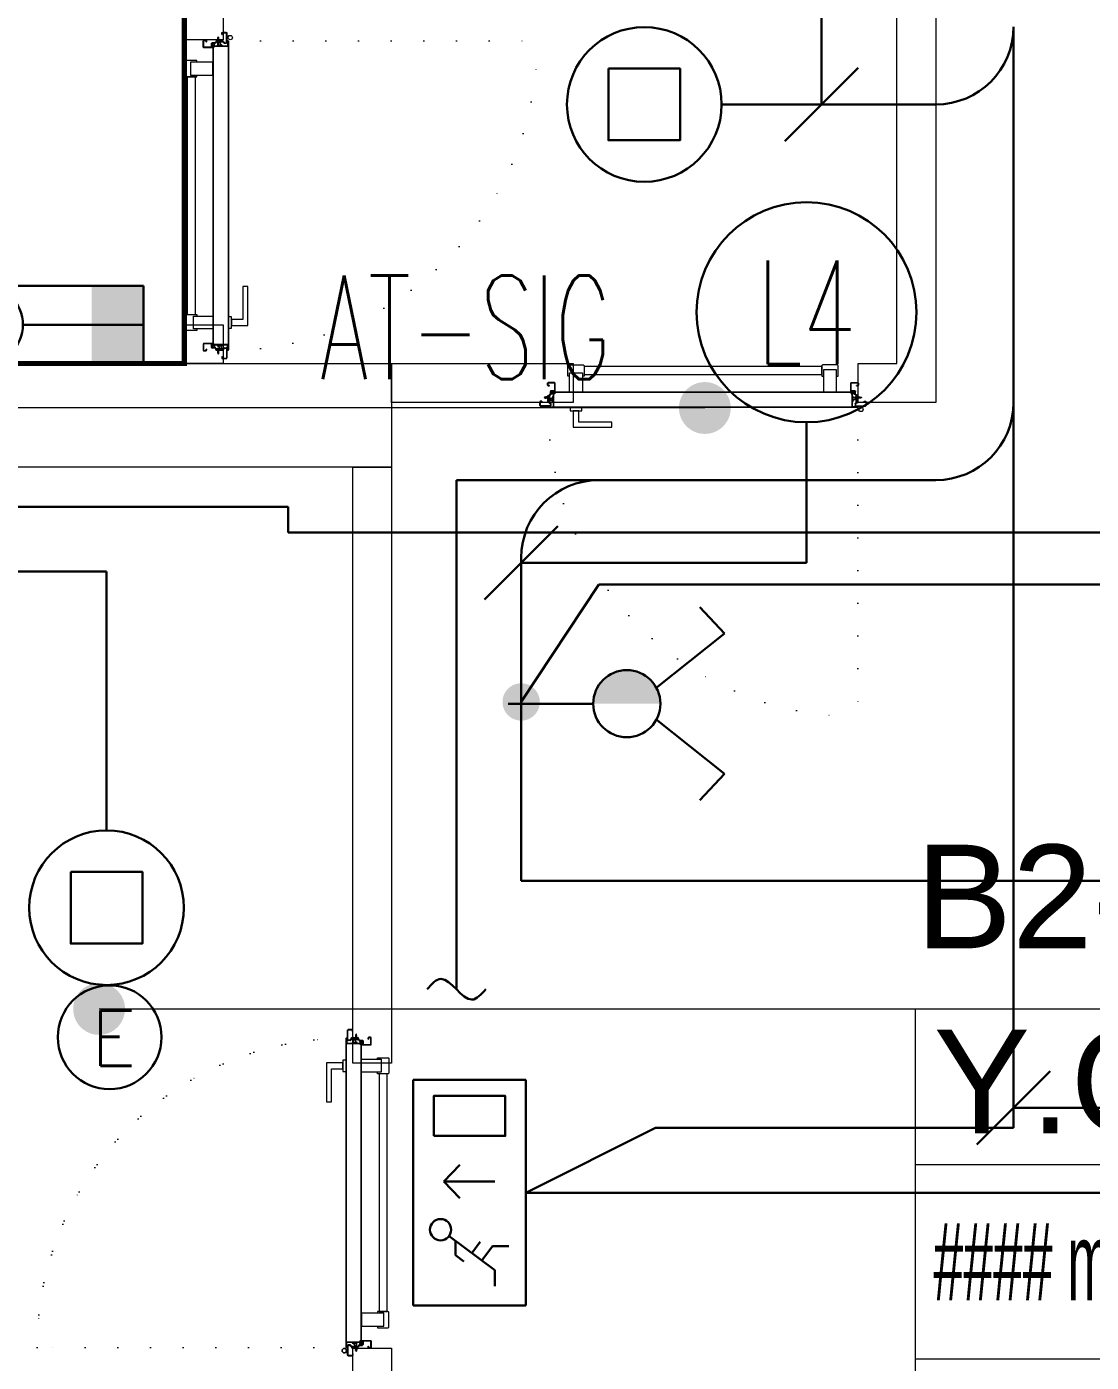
# Model space of a CAD drawing. Header units: metres. Extents: x -13316 to 152404, y -3899 to 30226.
# Drawn here: x 9399 to 9810, y 2415 to 2930 of the extents above; entities that cross this region are included whole.
import ezdxf
from ezdxf.enums import TextEntityAlignment as Align

# ---------------------------------------------------------------- set-up
doc = ezdxf.new("R2010")
doc.units = ezdxf.units.M
doc.header["$LTSCALE"] = 100
doc.header["$MEASUREMENT"] = 0
doc.linetypes.add('DOT2', pattern=[0.125, 0, -0.125])
doc.linetypes.add('HIDDEN', pattern=[0.375, 0.25, -0.125])
doc.layers.get('0').update_dxf_attribs({"color": 9, "lineweight": 9})
for name, color, linetype, lineweight in [('00', 9, 'Continuous', 9), ('01', 9, 'Continuous', 9), ('06D', 9, 'Continuous', 9), ('10', 9, 'Continuous', 9), ('14', 9, 'Continuous', 9), ('20', 9, 'DOT2', 9), ('21_mahal200', 9, 'Continuous', 9), ('30H', 8, 'Continuous', 9), ('E-1x8 W ACİL ÇIKIŞ ARMATÜRÜ (TİP2)', 7, 'Continuous', 30), ('E-2x36 W SIVAÜSTÜ FLUORESAN ARMATÜR (ETANŞ)', 7, 'Continuous', 30), ('E-60W PL DOWNLIGHT ARMATÜR (SIVAÜSTÜ)', 7, 'Continuous', 30), ('E-ACİL AYDINLATMA KİTİ', 7, 'Continuous', 30), ('E-KABLO', 7, 'Continuous', 30), ('E-KOMÜTATÖR ANAHTAR (ETANŞ)', 7, 'Continuous', 30), ('E-LINYE', 7, 'Continuous', 30)]:
    doc.layers.add(name, color=color, linetype=linetype, lineweight=lineweight)
doc.styles.add('Arial', font='arial.ttf', dxfattribs={"height": 2.5})
doc.styles.add('E-YAZI', font='txttw.shx')
doc.styles.add('MuuM_TEXT-STANDART', font='ARIALN.TTF')
doc.dimstyles.new('MuuM_DIM200', dxfattribs={"dimscale": 20, "dimtxt": 2, "dimasz": 1, "dimexe": 1, "dimexo": 1, "dimgap": 1, "dimtad": 1, "dimdec": 1, "dimrnd": 0.5, "dimdsep": 46, "dimtxsty": 'MuuM_TEXT-STANDART', "dimblk": 'ARCHTICK', "dimcen": 0, "dimdle": 0.15, "dimclrd": 256, "dimclre": 256, "dimclrt": 256, "dimadec": 0, "dimazin": 0, "dimtfac": 5, "dimtdec": 1, "dimtix": 1, "dimtmove": 2, "dimatfit": 3, "dimldrblk": 'DOT', "dimfxl": 3, "dimfxlon": 1, "dimtolj": 1, "dimlwd": -1, "dimlwe": -1, "dimarcsym": 0})

# ---------------------------------------------------------------- blocks, each defined once
blk = doc.blocks.new('100_60W PL DOWNLIGHT ARMATÜR (SIVAÜSTÜ)')
at = {"layer": 'E-60W PL DOWNLIGHT ARMATÜR (SIVAÜSTÜ)', "color": 3}
blk.add_lwpolyline([(-0.865, 0.865), (0.865, 0.865), (0.865, -0.865), (-0.865, -0.865)], close=True, dxfattribs=at)
at = {"layer": 'E-60W PL DOWNLIGHT ARMATÜR (SIVAÜSTÜ)', "color": 4}
blk.add_circle((0, 0), 1.865, dxfattribs=at)
blk = doc.blocks.new('100_KOMÜTATÖR ANAHTAR (ETANŞ)')
at = {"layer": 'E-KOMÜTATÖR ANAHTAR (ETANŞ)', "color": 4}
for p, q in [((-1.695, 5.222), (-2.326, 4.622)), ((-0.372, 3.563), (-1.695, 5.222)), ((0.372, 3.563), (1.695, 5.222)), ((1.695, 5.222), (2.326, 4.622)), ((0, 2.053), (0, 0))]:
    blk.add_line(p, q, dxfattribs=at)
at = {"layer": 'E-KOMÜTATÖR ANAHTAR (ETANŞ)', "color": 4, "const_width": 0.81}
blk.add_lwpolyline([(0, 3.268, 0.414214), (-0.405, 2.863, 0.414214), (0, 2.458, 0.414214)], format="xyb", dxfattribs=at)
at = {"layer": 'E-KOMÜTATÖR ANAHTAR (ETANŞ)', "color": 4}
blk.add_circle((0, 2.863), 0.81, dxfattribs=at)
blk = doc.blocks.new('100_1x8 W ACİL ÇIKIŞ ARMATÜRÜ (TİP2)')
at = {"layer": 'E-1x8 W ACİL ÇIKIŞ ARMATÜRÜ (TİP2)', "color": 4}
for p, q in [((-3.4, 0), (-3.4, 3.4)), ((-3.4, 3.4), (3.4, 3.4)), ((3.4, 3.4), (3.4, 0)), ((3.4, 0), (-3.4, 0))]:
    blk.add_line(p, q, dxfattribs=at)
at = {"layer": 'E-1x8 W ACİL ÇIKIŞ ARMATÜRÜ (TİP2)', "color": 1}
for p, q in [((-0.16, 1.989), (0.335, 2.471)), ((0.34, 2.476), (0.34, 0.934)), ((0.34, 2.476), (0.84, 1.989)), ((-1.305, 2.317), (-2.331, 0.937)), ((-1.882, 2.125), (-2.072, 1.87)), ((-1.448, 2.125), (-1.882, 2.125)), ((-1.484, 1.378), (-1.818, 1.627)), ((-1.608, 1.01), (-2.039, 1.33)), ((-2.821, 0.937), (-2.331, 0.937)), ((-1.608, 1.01), (-1.608, 0.516))]:
    blk.add_line(p, q, dxfattribs=at)
blk.add_lwpolyline([(1.715, 2.777), (2.92, 2.777), (2.92, 0.623), (1.715, 0.623)], close=True, dxfattribs=at)
blk.add_circle((-1.115, 2.574), 0.32, dxfattribs=at)
blk = doc.blocks.new('100_ACİL AYDINLATMA KİTİ')
at = {"layer": 'E-ACİL AYDINLATMA KİTİ', "color": 3}
blk.add_circle((0, 0), 1.251, dxfattribs=at)
at = {"layer": 'E-ACİL AYDINLATMA KİTİ', "color": 3, "style": 'E-YAZI'}
blk.add_text('E', height=1.34, dxfattribs=at).set_placement((-0.448, -0.694))
blk = doc.blocks.new('100_2x36 W SIVAÜSTÜ FLUORESAN ARMATÜR (ETANŞ)')
at = {"layer": 'E-2x36 W SIVAÜSTÜ FLUORESAN ARMATÜR (ETANŞ)', "color": 4}
for p, q in [((-6.15, 1.5), (6.15, 1.5)), ((-6.15, 1.5), (-6.15, -1.5)), ((6.15, 1.5), (6.15, -1.5)), ((-1.5, 0), (-6.15, 0)), ((1.5, 0), (6.15, 0)), ((-6.15, -1.5), (6.15, -1.5))]:
    blk.add_line(p, q, dxfattribs=at)
blk.add_circle((0, 0), 1.5, dxfattribs=at)
for points in [[(-4.15, 1.5), (-4.15, -1.5), (-6.15, 1.5), (-6.15, -1.5)], [(4.15, 1.5), (4.15, -1.5), (6.15, 1.5), (6.15, -1.5)]]:
    blk.add_solid(points, dxfattribs=at)
blk = doc.blocks.new('2.bod.sitatik')
at = {"layer": '01'}
blk.add_lwpolyline([(8420, -6500), (8420, -6500), (8420, -6460), (8420, -6150), (9220, -6150), (9220, -6190), (8470, -6190), (8470, -6460), (9015, -6460), (9015, -6545), (9220, -6545), (9220, -6585), (8975, -6585), (8975, -6500), (8470, -6500), (8470, -6585), (8420, -6585), (8420, -6500)], dxfattribs=at)
blk = doc.blocks.new('p-işyeri')
at = {"color": 0, "const_width": 2}
blk.add_lwpolyline([(200, 0), (200, 700), (-200, 700), (-200, 0)], close=True, dxfattribs=at)
blk = doc.blocks.new('*U21')
at = {"ltscale": 15}
for p, q in [((-24.9, 0.9), (-25.7, 0)), ((-24.9, -0.9), (-25.7, 0)), ((-22.9, 1.5), (-24.9, 0.9)), ((-22.9, 1.5), (-22.9, -1.5)), ((-21.2, -2.7), (-18.1, 2.8)), ((-21, -2.7), (-17.9, 2.7)), ((-19.7, -2.7), (-16.6, 2.8)), ((-19.5, -2.7), (-16.4, 2.7)), ((-18.5, 1.5), (-18.3, 2)), ((-18.2, -2.7), (-15.1, 2.8)), ((-18, -2.7), (-14.9, 2.7)), ((-17, 1.5), (-16.8, 2)), ((-16.7, -2.7), (-13.6, 2.8)), ((-16.5, -2.7), (-13.4, 2.7)), ((-15.5, 1.5), (-15.3, 2)), ((-15.2, -2.7), (-12.1, 2.8)), ((-15, -2.7), (-11.9, 2.7)), ((-14, 1.5), (-13.8, 2)), ((-13.7, -2.7), (-10.6, 2.8)), ((-13.5, -2.7), (-10.4, 2.7)), ((-12.5, 1.5), (-12.3, 2)), ((-12.2, -2.7), (-9.1, 2.8)), ((-12, -2.7), (-8.9, 2.7)), ((-11, 1.5), (-10.8, 2)), ((-10.7, -2.7), (-7.6, 2.8)), ((-10.5, -2.7), (-7.4, 2.7)), ((-9.5, 1.5), (-9.3, 2)), ((-9.2, -2.7), (-6.1, 2.8)), ((-9, -2.7), (-5.9, 2.7)), ((-8, 1.5), (-7.8, 2)), ((-7.7, -2.7), (-4.6, 2.8)), ((-7.5, -2.7), (-4.4, 2.7)), ((-6.5, 1.5), (-6.3, 2)), ((-6.2, -2.7), (-3.1, 2.8)), ((-6, -2.7), (-2.9, 2.7)), ((-5, 1.5), (-4.8, 2)), ((-4.7, -2.7), (-1.6, 2.8)), ((-4.5, -2.7), (-1.4, 2.7)), ((-3.5, 1.5), (-3.3, 2)), ((-2, 1.5), (-1.8, 2)), ((-0.5, 4.2), (-1.5, 1.5)), ((0, 0.5), (-0.6, 0.5)), ((-24.9, -0.9), (-22.9, -1.5)), ((-8.6, -1.5), (-22.9, -1.5)), ((-21.2, -2.7), (-20.9, -1.5)), ((-20.3, -1.5), (-19.1, -1.5)), ((-19.7, -2.7), (-19.4, -1.5)), ((-18.8, -1.5), (-17.6, -1.5)), ((-18.2, -2.7), (-17.9, -1.5)), ((-17.3, -1.5), (-16.1, -1.5)), ((-16.7, -2.7), (-16.4, -1.5)), ((-15.8, -1.5), (-14.6, -1.5)), ((-15.2, -2.7), (-14.9, -1.5)), ((-14.3, -1.5), (-13.1, -1.5)), ((-13.7, -2.7), (-13.4, -1.5)), ((-12.8, -1.5), (-11.6, -1.5)), ((-12.2, -2.7), (-11.9, -1.5)), ((-11.3, -1.5), (-10.1, -1.5)), ((-10.7, -2.7), (-10.4, -1.5)), ((-9.8, -1.5), (-8.6, -1.5)), ((-9.2, -2.7), (-8.9, -1.5)), ((-8.3, -1.5), (-7.1, -1.5)), ((-7.7, -2.7), (-7.4, -1.5)), ((-6.8, -1.5), (-5.6, -1.5)), ((-6.2, -2.7), (-5.9, -1.5)), ((-5.3, -1.5), (-4.1, -1.5)), ((-4.7, -2.7), (-4.4, -1.5)), ((-3.8, -1.5), (-2.1, -1.5)), ((-0.5, -4.2), (-1.5, -1.5)), ((0, -0.5), (-0.6, -0.5))]:
    blk.add_line(p, q, dxfattribs=at)
for p, q in [((-6.9, 1.5), (-22.9, 1.5)), ((-17.4, 1.5), (-18.6, 1.5)), ((-15.9, 1.5), (-17.1, 1.5)), ((-14.4, 1.5), (-15.6, 1.5)), ((-12.9, 1.5), (-14.1, 1.5)), ((-11.4, 1.5), (-12.6, 1.5)), ((-9.9, 1.5), (-11.1, 1.5)), ((-8.4, 1.5), (-9.6, 1.5)), ((-6.9, 1.5), (-8.1, 1.5)), ((-5.4, 1.5), (-6.6, 1.5)), ((-3.9, 1.5), (-5.1, 1.5)), ((-2.4, 1.5), (-3.6, 1.5)), ((-1.5, 1.5), (-2.1, 1.5)), ((0, 0.5), (0, 4.1)), ((-1.5, -1.5), (-2.1, -1.5)), ((0, -0.5), (0, -4.1))]:
    blk.add_line(p, q)
for centre, radius, start, end in [((-26, 3.9), 3.92, 274.361, 322.10246), ((-26, -3.9), 3.92, 37.89754, 85.639), ((-18, 2.8), 0.0971, 330.32042, 150.32042), ((-16.5, 2.8), 0.0971, 330.32042, 150.32042), ((-15, 2.8), 0.0971, 330.32042, 150.32042), ((-13.5, 2.8), 0.0971, 330.32042, 150.32042), ((-12, 2.8), 0.0971, 330.32042, 150.32042), ((-10.5, 2.8), 0.0971, 330.32042, 150.32042), ((-9, 2.8), 0.0971, 330.32042, 150.32042), ((-7.5, 2.8), 0.0971, 330.32042, 150.32042), ((-6, 2.8), 0.0971, 330.32042, 150.32042), ((-4.5, 2.8), 0.0971, 330.32042, 150.32042), ((-3, 2.8), 0.0971, 330.32042, 150.32042), ((-1.5, 2.8), 0.0971, 330.32042, 150.32042), ((-0.6, 0), 0.486, 90, 270), ((-0.3, 4.1), 0.25, 0, 150.08641), ((-21.1, -2.7), 0.0971, 150.32042, 330.32042), ((-19.6, -2.7), 0.0971, 150.32042, 330.32042), ((-18.1, -2.7), 0.0971, 150.32042, 330.32042), ((-16.6, -2.7), 0.0971, 150.32042, 330.32042), ((-15.1, -2.7), 0.0971, 150.32042, 330.32042), ((-13.6, -2.7), 0.0971, 150.32042, 330.32042), ((-12.1, -2.7), 0.0971, 150.32042, 330.32042), ((-10.6, -2.7), 0.0971, 150.32042, 330.32042), ((-9.1, -2.7), 0.0971, 150.32042, 330.32042), ((-7.6, -2.7), 0.0971, 150.32042, 330.32042), ((-6.1, -2.7), 0.0971, 150.32042, 330.32042), ((-4.6, -2.7), 0.0971, 150.32042, 330.32042), ((-0.3, -4.1), 0.25, 209.91359, 0)]:
    blk.add_arc(centre, radius, start, end, dxfattribs=at)
blk = doc.blocks.new('conta')
at = {"ltscale": 10}
for p, q in [((-2649.87, 5345.53), (-2649.81, 5345.61)), ((-2649.25, 5345.41), (-2649.09, 5345.51)), ((-2649.88, 5344.46), (-2649.78, 5344.3)), ((-2649.78, 5344.3), (-2649.74, 5344.3)), ((-2649.72, 5345.4), (-2649.28, 5345.4)), ((-2648.97, 5344.05), (-2648.78, 5343.8)), ((-2648.87, 5344.09), (-2648.7, 5343.86)), ((-2648.83, 5344.87), (-2648.56, 5345.24)), ((-2648.77, 5345.12), (-2648.63, 5345.3)), ((-2648.71, 5343.79), (-2648.71, 5343.79)), ((-2648.56, 5345.31), (-2648.56, 5345.31))]:
    blk.add_line(p, q, dxfattribs=at)
for centre, radius, start, end in [((-2653.03, 5345), 3.19, 350.46739, 8.93723), ((-2649.83, 5345.5), 0.05, 140.63452, 188.93723), ((-2649.74, 5345.58), 0.0696, 22.24275, 159.25804), ((-2649.08, 5345.49), 0.03, 4.79721, 123.00619), ((-2650.22, 5344.99), 1.27, 338.70659, 23.04177), ((-2649.01, 5345.57), 0.05, 18.79511, 42.1429), ((-2651.17, 5344.83), 2.33, 7.58966, 18.79511), ((-2649.87, 5344.47), 0.02, 170.46739, 213.74513), ((-2650.94, 5345.01), 1.24, 340.33821, 16.77718), ((-2649.74, 5344.58), 0.03, 160.33821, 273.26661), ((-2649.72, 5345.37), 0.03, 90, 196.77718), ((-2649.56, 5341.55), 3.01, 80.43616, 93.26661), ((-2649.28, 5345.45), 0.05, 270, 303.00619), ((-2649.22, 5344.14), 0.231, 353.95711, 81.90038), ((-2649.06, 5344.54), 0.03, 260.43616, 338.70659), ((-2648.89, 5344.11), 0.1, 173.95711, 217.26527), ((-2658.2, 5345.19), 9.36, 353.68569, 357.8537), ((-2648.79, 5344.15), 0.1, 173.68569, 217.26527), ((-2648.81, 5345.15), 0.05, 187.58966, 322.73473), ((-2648.79, 5344.84), 0.05, 142.73473, 180.2669), ((-2648.74, 5343.83), 0.05, 217.26527, 307.26527), ((-2648.74, 5343.83), 0.05, 307.26527, 37.26527), ((-2648.59, 5345.27), 0.05, 52.73473, 142.73473), ((-2648.59, 5345.27), 0.05, 322.73473, 52.73473)]:
    blk.add_arc(centre, radius, start, end, dxfattribs=at)
for points, knots in [([(-2648.98, 5345.6), (-2649, 5345.63), (-2649.09, 5345.71), (-2649.23, 5345.44), (-2649.32, 5345.74), (-2649.39, 5345.46), (-2649.51, 5345.75), (-2649.59, 5345.5), (-2649.65, 5345.57), (-2649.68, 5345.61)], [0.0086373, 0.0086373, 0.0086373, 0.0086373, 0.1097304, 0.3133405, 0.4430081, 0.5658764, 0.7165186, 0.8527974, 0.9648495, 0.9648495, 0.9648495, 0.9648495]), ([(-2649.74, 5344.31), (-2649.74, 5344.34), (-2649.7, 5344.52), (-2649.59, 5344.33), (-2649.34, 5344.36), (-2649.23, 5344.37), (-2649.18, 5344.37)], [0, 0, 0, 0, 0.1008757, 0.3841126, 0.5436166, 0.6906785, 0.6906785, 0.6906785, 0.6906785])]:
    blk.add_open_spline(points, degree=3, knots=knots, dxfattribs=at)
blk = doc.blocks.new('p-yn_sackasa')
at = {"layer": '10', "linetype": 'Continuous'}
for p, q in [((0, 6.16), (0, 6.9)), ((0.01, 6.9), (0.01, 6.15)), ((0.14, 6.9), (0.14, 6.16)), ((0.15, 6.9), (0.15, 6.16)), ((2.69, 7.16), (0.26, 7.16)), ((2.69, 7.15), (0.26, 7.15)), ((2.69, 7.02), (0.26, 7.02)), ((0.26, 7.01), (2.69, 7.01)), ((0.26, 6.05), (0.76, 6.05)), ((0.75, 6.04), (0.26, 6.04)), ((0.26, 5.91), (0.75, 5.91)), ((0.76, 5.9), (0.26, 5.9)), ((0.75, 5.91), (0.75, 6.04)), ((0.76, 5.9), (0.76, 6.05)), ((2.8, 3.29), (2.8, 6.9)), ((2.81, 3.29), (2.81, 6.9)), ((2.94, 3.29), (2.94, 6.9)), ((2.95, 3.29), (2.95, 6.9)), ((-2.19, 0), (-2.19, -0.15)), ((0.67, -0.71), (0.67, 2.27)), ((0.69, -0.71), (0.69, 2.27)), ((0.81, -0.71), (0.81, 2.27)), ((0.83, -0.71), (0.83, 2.27)), ((0.92, 2.33), (0.95, 2.32)), ((0.93, 2.34), (0.95, 2.33)), ((1.01, 2.46), (0.99, 2.47)), ((0.99, 2.46), (1.01, 2.45)), ((1.11, 2.52), (1.11, 3.73)), ((1.12, 2.52), (1.12, 3.73)), ((1.25, 3.73), (1.25, 2.52)), ((1.26, 2.52), (1.26, 3.73)), ((1.37, 3.98), (2.49, 3.98)), ((2.49, 3.97), (1.37, 3.97)), ((1.37, 3.84), (2.49, 3.84)), ((2.49, 3.83), (1.37, 3.83)), ((2.6, 3.69), (2.5, 3.36)), ((2.51, 3.35), (2.61, 3.69)), ((2.73, 3.65), (2.63, 3.32)), ((2.74, 3.64), (2.64, 3.31)), ((-2.95, -0.25), (-2.95, -1.75)), ((-2.94, -1.75), (-2.94, -0.25)), ((-2.81, -0.25), (-2.81, -1.75)), ((-2.8, -0.25), (-2.8, -1.75)), ((-2.19, 0), (-2.7, 0)), ((-2.2, -0.01), (-2.7, -0.01)), ((-2.2, -0.14), (-2.7, -0.14)), ((-2.19, -0.15), (-2.7, -0.15)), ((1.01, -1.85), (-2.7, -1.85)), ((1.01, -1.86), (-2.7, -1.86)), ((-2.7, -1.99), (1.01, -1.99)), ((1.01, -2), (-2.7, -2)), ((-2.2, -0.14), (-2.2, -0.01)), ((0.92, -0.77), (0.95, -0.76)), ((0.93, -0.78), (0.95, -0.77)), ((0.99, -0.89), (1.01, -0.88)), ((1.01, -0.89), (0.99, -0.91)), ((1.11, -0.96), (1.11, -1.75)), ((1.12, -0.96), (1.12, -1.75)), ((1.25, -0.96), (1.25, -1.75)), ((1.26, -0.96), (1.26, -1.75))]:
    blk.add_line(p, q, dxfattribs=at)
for points in [[(0.15, 2.14), (0.67, 2.14), (0.67, -0.54), (0.15, -0.54)], [(0.15, 2.14), (0.41, 2.14), (0.41, -0.54), (0.15, -0.54)]]:
    blk.add_lwpolyline(points, close=True, dxfattribs=at)
for centre, radius, start, end in [((0.26, 6.9), 0.261, 90, 180), ((0.26, 6.16), 0.261, 180, 270), ((0.26, 6.9), 0.249, 90, 180), ((0.26, 6.16), 0.249, 181.345, 271.3502), ((0.26, 6.9), 0.122, 90, 180), ((0.26, 6.16), 0.122, 180, 270), ((0.26, 6.9), 0.11, 90, 180), ((0.26, 6.16), 0.11, 180, 270), ((2.69, 6.9), 0.261, 0, 90), ((2.69, 6.9), 0.249, 0, 90), ((2.69, 6.9), 0.122, 0, 90), ((2.69, 6.9), 0.11, 0, 90), ((0.89, 2.27), 0.219, 63.2153, 180), ((0.89, 2.27), 0.206, 63.2169, 180), ((0.89, 2.27), 0.0801, 63.215, 180), ((0.89, 2.27), 0.0674, 63.2144, 180), ((1.04, 2.52), 0.206, 243.2197, 0), ((1.04, 2.52), 0.219, 243.2148, 0), ((1.04, 2.52), 0.0801, 243.2203, 0), ((1.04, 2.52), 0.0674, 243.2129, 0), ((1.37, 3.73), 0.253, 90, 180), ((1.37, 3.73), 0.24, 90, 180), ((1.37, 3.73), 0.114, 90, 180), ((1.37, 3.73), 0.101, 90, 180), ((2.49, 3.72), 0.261, 342.8602, 90), ((2.49, 3.72), 0.249, 342.8613, 90), ((2.49, 3.72), 0.122, 342.8607, 90), ((2.49, 3.72), 0.11, 342.8621, 90), ((2.72, 3.29), 0.232, 162.8601, 0), ((2.72, 3.29), 0.219, 162.8613, 0), ((2.72, 3.29), 0.0927, 162.8605, 0), ((2.72, 3.29), 0.0801, 162.8624, 0), ((-2.7, -0.25), 0.253, 90, 180), ((-2.7, -1.75), 0.253, 180, 270), ((-2.7, -0.25), 0.24, 90, 180), ((-2.7, -1.75), 0.24, 180, 270), ((-2.7, -0.25), 0.114, 90, 180), ((-2.7, -1.75), 0.114, 180, 270), ((-2.7, -0.25), 0.101, 90, 180), ((-2.7, -1.75), 0.101, 180, 270), ((0.89, -0.71), 0.219, 180, 296.785), ((0.89, -0.71), 0.206, 180, 296.7851), ((0.89, -0.71), 0.0801, 180, 296.785), ((0.89, -0.71), 0.0674, 180, 180.5245), ((0.89, -0.71), 0.0674, 180, 296.7871), ((1.04, -0.96), 0.219, 0, 116.7854), ((1.04, -0.96), 0.206, 0, 116.7836), ((1.04, -0.96), 0.0801, 0, 116.7811), ((1.04, -0.96), 0.0674, 0, 116.7871), ((1.01, -1.75), 0.114, 270, 0), ((1.01, -1.75), 0.24, 270, 0), ((1.01, -1.75), 0.101, 270, 0), ((1.01, -1.75), 0.253, 270, 0)]:
    blk.add_arc(centre, radius, start, end, dxfattribs=at)
at = {"layer": '10', "xscale": 0.0842696629213483, "yscale": 0.0842696629213483, "zscale": 0.0842696629213483}
blk.add_blockref('*U21', (0.95, 1.35), dxfattribs=at)
at = {"layer": '14', "xscale": -0.7887640449438696, "yscale": 0.7887640449438696, "zscale": 0.7887640449438204, "rotation": 90}
blk.add_blockref('conta', (4217.78, -2086.42), dxfattribs=at)
blk = doc.blocks.new('*U622')
at = {"layer": '06D'}
for points in [[(8.5, 9.56), (7.87, 9.56), (7.87, 13.56, -0.414214), (8.25, 13.93), (13.75, 13.93, -0.414214), (14.12, 13.56), (14.12, 9.56), (13.5, 9.56)], [(111.5, 9.56), (112.12, 9.56), (112.12, 13.56, 0.414214), (111.75, 13.93), (106.25, 13.93, 0.414214), (105.87, 13.56), (105.87, 9.56), (106.5, 9.56)]]:
    blk.add_lwpolyline(points, format="xyb", dxfattribs=at)
for points in [[(8.5, 10.94), (13.5, 10.94), (13.5, 3.44), (8.5, 3.44)], [(105.87, 13.31), (14.12, 13.31), (14.12, 10.18), (105.87, 10.18)], [(111.5, 12.06), (106.5, 12.06), (106.5, 3.44), (111.5, 3.44)]]:
    blk.add_lwpolyline(points, close=True, dxfattribs=at)
for points in [[(8.8, -2.56), (8.8, -3.81), (13.2, -3.81), (13.2, -2.56), (8.8, -2.56)], [(9.87, -3.81), (9.87, -10.06), (24.87, -10.06), (24.87, -8.19), (12.12, -8.19), (12.12, -8.19), (12.12, -3.81), (9.87, -3.81)]]:
    blk.add_lwpolyline(points, dxfattribs=at)
at = {"layer": '10', "ltscale": 10}
for p, q in [((1, 0.68), (2, 1.33)), ((1, 0.68), (2, 1.33)), ((2, 0.28), (1, 0.28)), ((2, 0.28), (1, 0.28)), ((2, 0.08), (1, 0.08)), ((2, 0.08), (1, 0.08)), ((2, 1.76), (2, 1.33)), ((2.3, 1.76), (2, 1.76)), ((2, 1.76), (2, 1.33)), ((2.3, 1.76), (2, 1.76)), ((2, 1.33), (2, -0.17)), ((2, 1.33), (2, -0.17)), ((2.3, -2.19), (2.3, 3.34)), ((2.3, 1.33), (2.3, 1.76)), ((2.3, 1.33), (2.3, 1.76)), ((2.3, -0.17), (2.3, 1.33)), ((2.3, -0.17), (2.3, 1.33)), ((117.6, 3.44), (2.4, 3.44)), ((2.45, -2.29), (2.45, 3.24)), ((117.5, 3.29), (2.5, 3.29)), ((117.55, -2.29), (117.55, 3.24)), ((117.7, -2.19), (117.7, 3.34)), ((117.7, 1.76), (117.7, 0.26)), ((118, 1.76), (117.7, 1.76)), ((117.7, 0.26), (117.7, -0.17)), ((118, 0.26), (118, 1.76)), ((118, 1.51), (119, 1.51)), ((118, 1.31), (119, 1.31)), ((119, 0.91), (118, 0.26)), ((118, -0.17), (118, 0.26)), ((0.3, -2.46), (0.3, -2.34)), ((0.4, -2.24), (2.25, -2.24)), ((119.6, -2.56), (0.4, -2.56)), ((0.45, -2.41), (0.45, -2.39)), ((0.45, -2.39), (2.35, -2.39)), ((119.54, -2.41), (0.45, -2.41)), ((2, -0.17), (2.3, -0.17)), ((2, -0.17), (2.3, -0.17)), ((119.54, -2.39), (117.65, -2.39)), ((117.7, -0.17), (118, -0.17)), ((119.6, -2.24), (117.75, -2.24)), ((119.55, -2.41), (119.55, -2.39)), ((119.7, -2.46), (119.7, -2.34)), ((120.84, -2), (120.84, -2.43)), ((120.84, -2), (120.84, -2.43)), ((121.05, -2), (121.05, -2.43)), ((121.05, -2), (121.05, -2.43)), ((121.22, -2.16), (121.05, -2.16)), ((121.22, -2.16), (121.05, -2.16)), ((121.22, -2.16), (121.22, -2.29)), ((121.22, -2.16), (121.22, -2.29)), ((121.6, -2.73), (121.73, -2.62)), ((121.6, -2.73), (121.73, -2.62))]:
    blk.add_line(p, q, dxfattribs=at)
blk.add_circle((120.95, -3.26), 0.843, dxfattribs=at)
blk.add_circle((120.95, -3.26), 0.843, dxfattribs=at)
for centre, radius, start, end in [((2.44, 3.3), 0.141, 104.9271, 165.0729), ((117.5, 3.24), 0.05, 0, 90), ((117.6, 3.34), 0.1, 0, 90), ((0.4, -2.34), 0.1, 90, 180), ((0.4, -2.46), 0.1, 180, 270), ((0.45, -2.39), 0.005, 90, 180), ((0.45, -2.41), 0.005, 180, 270), ((2.25, -2.19), 0.05, 270, 0), ((2.35, -2.29), 0.1, 270, 0), ((117.65, -2.29), 0.1, 180, 270), ((117.75, -2.19), 0.05, 180, 270), ((119.54, -2.39), 0.005, 0, 90), ((119.54, -2.41), 0.005, 270, 360), ((119.6, -2.34), 0.1, 0, 90), ((119.6, -2.46), 0.1, 270, 0), ((120.42, -2.26), 0.302, 285.5524, 60.0315), ((120.42, -2.26), 0.302, 285.5524, 60.0315), ((120.42, -2.26), 0.428, 336.352, 37.621), ((120.42, -2.26), 0.428, 336.352, 37.621), ((120.95, -3.26), 1.01, 39.4092, 74.2861), ((120.95, -3.26), 1.01, 39.4092, 74.2861)]:
    blk.add_arc(centre, radius, start, end, dxfattribs=at)
at = {"layer": '20'}
blk.add_lwpolyline([(119.7, -2.4), (119.7, -121.8, -0.414214), (0.3, -2.4, 1)], format="xyb", dxfattribs=at)
blk.add_blockref('p-yn_sackasa', (0, 0))
at = {"xscale": -1}
blk.add_blockref('p-yn_sackasa', (120, 0), dxfattribs=at)
blk = doc.blocks.new('*U624')
at = {"layer": '06D'}
for points in [[(110.12, 4.76), (110.12, 11.01), (95.12, 11.01), (95.12, 9.14), (107.87, 9.14), (107.87, 9.14), (107.87, 4.76), (110.12, 4.76)], [(111.2, 3.51), (111.2, 4.76), (106.8, 4.76), (106.8, 3.51), (111.2, 3.51)]]:
    blk.add_lwpolyline(points, dxfattribs=at)
for points in [[(8.5, -11.11), (13.5, -11.11), (13.5, -2.49), (8.5, -2.49)], [(111.5, -9.99), (106.5, -9.99), (106.5, -2.49), (111.5, -2.49)], [(14.12, -12.36), (105.87, -12.36), (105.87, -9.23), (14.12, -9.23)]]:
    blk.add_lwpolyline(points, close=True, dxfattribs=at)
for points in [[(8.5, -8.61), (7.87, -8.61), (7.87, -12.61, 0.414214), (8.25, -12.98), (13.75, -12.98, 0.414214), (14.12, -12.61), (14.12, -8.61), (13.5, -8.61)], [(111.5, -8.61), (112.12, -8.61), (112.12, -12.61, -0.414214), (111.75, -12.98), (106.25, -12.98, -0.414214), (105.87, -12.61), (105.87, -8.61), (106.5, -8.61)]]:
    blk.add_lwpolyline(points, format="xyb", dxfattribs=at)
at = {"layer": '10', "ltscale": 10}
for p, q in [((-1.6, 3.68), (-1.73, 3.58)), ((-1.6, 3.68), (-1.73, 3.58)), ((-1.22, 3.11), (-1.22, 3.24)), ((-1.22, 3.11), (-1.22, 3.24)), ((-1.22, 3.11), (-1.05, 3.11)), ((-1.22, 3.11), (-1.05, 3.11)), ((-1.05, 2.95), (-1.05, 3.38)), ((-1.05, 2.95), (-1.05, 3.38)), ((-0.84, 2.95), (-0.84, 3.38)), ((-0.84, 2.95), (-0.84, 3.38)), ((0.3, 3.41), (0.3, 3.29)), ((0.4, 3.51), (119.6, 3.51)), ((0.4, 3.19), (2.25, 3.19)), ((0.45, 3.36), (119.54, 3.36)), ((0.45, 3.36), (0.45, 3.34)), ((0.45, 3.34), (2.35, 3.34)), ((1, 0.04), (2, 0.69)), ((2, 1.13), (2, 0.69)), ((2.3, 1.13), (2, 1.13)), ((2, 0.69), (2, -0.81)), ((2.3, 3.14), (2.3, -2.39)), ((2.3, 0.69), (2.3, 1.13)), ((2.3, -0.81), (2.3, 0.69)), ((2.45, 3.24), (2.45, -2.29)), ((117.55, 3.24), (117.55, -2.29)), ((119.54, 3.34), (117.65, 3.34)), ((117.7, 3.14), (117.7, -2.39)), ((117.7, 1.13), (117.7, -0.37)), ((118, 1.13), (117.7, 1.13)), ((117.7, 1.13), (117.7, -0.37)), ((118, 1.13), (117.7, 1.13)), ((119.6, 3.19), (117.75, 3.19)), ((118, -0.37), (118, 1.13)), ((118, -0.37), (118, 1.13)), ((118, 0.88), (119, 0.88)), ((118, 0.88), (119, 0.88)), ((118, 0.68), (119, 0.68)), ((118, 0.68), (119, 0.68)), ((119, 0.28), (118, -0.37)), ((119, 0.28), (118, -0.37)), ((119.55, 3.36), (119.55, 3.34)), ((119.7, 3.41), (119.7, 3.29)), ((2, -0.36), (1, -0.36)), ((2, -0.56), (1, -0.56)), ((2, -0.81), (2.3, -0.81)), ((2.4, -2.49), (117.6, -2.49)), ((2.5, -2.34), (117.5, -2.34)), ((117.7, -0.37), (117.7, -0.81)), ((117.7, -0.37), (117.7, -0.81)), ((117.7, -0.81), (118, -0.81)), ((117.7, -0.81), (118, -0.81)), ((118, -0.81), (118, -0.37)), ((118, -0.81), (118, -0.37))]:
    blk.add_line(p, q, dxfattribs=at)
blk.add_circle((-0.95, 4.22), 0.843, dxfattribs=at)
blk.add_circle((-0.95, 4.22), 0.843, dxfattribs=at)
for centre, radius, start, end in [((-0.95, 4.22), 1.01, 219.4092, 254.2861), ((-0.95, 4.22), 1.01, 219.4092, 254.2861), ((-0.42, 3.21), 0.428, 156.352, 217.621), ((-0.42, 3.21), 0.428, 156.352, 217.621), ((-0.42, 3.21), 0.302, 105.5524, 240.0315), ((-0.42, 3.21), 0.302, 105.5524, 240.0315), ((0.4, 3.41), 0.1, 90, 180), ((0.4, 3.29), 0.1, 180, 270), ((0.45, 3.36), 0.005, 90, 180), ((0.45, 3.34), 0.005, 180, 270), ((2.25, 3.14), 0.05, 0, 90), ((2.35, 3.24), 0.1, 0, 90), ((117.65, 3.24), 0.1, 90, 180), ((117.75, 3.14), 0.05, 90, 180), ((119.54, 3.36), 0.005, 0, 90), ((119.54, 3.34), 0.005, 270, 0), ((119.6, 3.41), 0.1, 0, 90), ((119.6, 3.29), 0.1, 270, 0), ((2.4, -2.39), 0.1, 180, 270), ((2.5, -2.29), 0.05, 180, 270), ((117.56, -2.35), 0.141, 284.9271, 345.0729)]:
    blk.add_arc(centre, radius, start, end, dxfattribs=at)
at = {"layer": '20'}
blk.add_lwpolyline([(0.3, 3.35), (0.3, 122.75, -0.414214), (119.7, 3.35, 1)], format="xyb", dxfattribs=at)
at = {"xscale": -1, "rotation": 180}
blk.add_blockref('p-yn_sackasa', (0, 0.95), dxfattribs=at)
at = {"rotation": 180}
blk.add_blockref('p-yn_sackasa', (120, 0.95), dxfattribs=at)
blk = doc.blocks.new('*U625')
at = {"layer": '06D'}
for points in [[(8.5, 9.56), (7.87, 9.56), (7.87, 13.56, -0.414214), (8.25, 13.93), (13.75, 13.93, -0.414214), (14.12, 13.56), (14.12, 9.56), (13.5, 9.56)], [(111.5, 9.56), (112.12, 9.56), (112.12, 13.56, 0.414214), (111.75, 13.93), (106.25, 13.93, 0.414214), (105.87, 13.56), (105.87, 9.56), (106.5, 9.56)]]:
    blk.add_lwpolyline(points, format="xyb", dxfattribs=at)
for points in [[(8.5, 10.94), (13.5, 10.94), (13.5, 3.44), (8.5, 3.44)], [(105.87, 13.31), (14.12, 13.31), (14.12, 10.18), (105.87, 10.18)], [(111.5, 12.06), (106.5, 12.06), (106.5, 3.44), (111.5, 3.44)]]:
    blk.add_lwpolyline(points, close=True, dxfattribs=at)
for points in [[(8.8, -2.56), (8.8, -3.81), (13.2, -3.81), (13.2, -2.56), (8.8, -2.56)], [(9.87, -3.81), (9.87, -10.06), (24.87, -10.06), (24.87, -8.19), (12.12, -8.19), (12.12, -8.19), (12.12, -3.81), (9.87, -3.81)]]:
    blk.add_lwpolyline(points, dxfattribs=at)
at = {"layer": '10', "ltscale": 10}
for p, q in [((1, 0.68), (2, 1.33)), ((1, 0.68), (2, 1.33)), ((2, 0.28), (1, 0.28)), ((2, 0.28), (1, 0.28)), ((2, 0.08), (1, 0.08)), ((2, 0.08), (1, 0.08)), ((2, 1.76), (2, 1.33)), ((2.3, 1.76), (2, 1.76)), ((2, 1.76), (2, 1.33)), ((2.3, 1.76), (2, 1.76)), ((2, 1.33), (2, -0.17)), ((2, 1.33), (2, -0.17)), ((2.3, -2.19), (2.3, 3.34)), ((2.3, 1.33), (2.3, 1.76)), ((2.3, 1.33), (2.3, 1.76)), ((2.3, -0.17), (2.3, 1.33)), ((2.3, -0.17), (2.3, 1.33)), ((117.6, 3.44), (2.4, 3.44)), ((2.45, -2.29), (2.45, 3.24)), ((117.5, 3.29), (2.5, 3.29)), ((117.55, -2.29), (117.55, 3.24)), ((117.7, -2.19), (117.7, 3.34)), ((117.7, 1.76), (117.7, 0.26)), ((118, 1.76), (117.7, 1.76)), ((117.7, 0.26), (117.7, -0.17)), ((118, 0.26), (118, 1.76)), ((118, 1.51), (119, 1.51)), ((118, 1.31), (119, 1.31)), ((119, 0.91), (118, 0.26)), ((118, -0.17), (118, 0.26)), ((0.3, -2.46), (0.3, -2.34)), ((0.4, -2.24), (2.25, -2.24)), ((119.6, -2.56), (0.4, -2.56)), ((0.45, -2.41), (0.45, -2.39)), ((0.45, -2.39), (2.35, -2.39)), ((119.54, -2.41), (0.45, -2.41)), ((2, -0.17), (2.3, -0.17)), ((2, -0.17), (2.3, -0.17)), ((119.54, -2.39), (117.65, -2.39)), ((117.7, -0.17), (118, -0.17)), ((119.6, -2.24), (117.75, -2.24)), ((119.55, -2.41), (119.55, -2.39)), ((119.7, -2.46), (119.7, -2.34)), ((120.84, -2), (120.84, -2.43)), ((120.84, -2), (120.84, -2.43)), ((121.05, -2), (121.05, -2.43)), ((121.05, -2), (121.05, -2.43)), ((121.22, -2.16), (121.05, -2.16)), ((121.22, -2.16), (121.05, -2.16)), ((121.22, -2.16), (121.22, -2.29)), ((121.22, -2.16), (121.22, -2.29)), ((121.6, -2.73), (121.73, -2.62)), ((121.6, -2.73), (121.73, -2.62))]:
    blk.add_line(p, q, dxfattribs=at)
blk.add_circle((120.95, -3.26), 0.843, dxfattribs=at)
blk.add_circle((120.95, -3.26), 0.843, dxfattribs=at)
for centre, radius, start, end in [((2.44, 3.3), 0.141, 104.9271, 165.0729), ((117.5, 3.24), 0.05, 0, 90), ((117.6, 3.34), 0.1, 0, 90), ((0.4, -2.34), 0.1, 90, 180), ((0.4, -2.46), 0.1, 180, 270), ((0.45, -2.39), 0.005, 90, 180), ((0.45, -2.41), 0.005, 180, 270), ((2.25, -2.19), 0.05, 270, 0), ((2.35, -2.29), 0.1, 270, 0), ((117.65, -2.29), 0.1, 180, 270), ((117.75, -2.19), 0.05, 180, 270), ((119.54, -2.39), 0.005, 0, 90), ((119.54, -2.41), 0.005, 270, 360), ((119.6, -2.34), 0.1, 0, 90), ((119.6, -2.46), 0.1, 270, 0), ((120.42, -2.26), 0.302, 285.5524, 60.0315), ((120.42, -2.26), 0.302, 285.5524, 60.0315), ((120.42, -2.26), 0.428, 336.352, 37.621), ((120.42, -2.26), 0.428, 336.352, 37.621), ((120.95, -3.26), 1.01, 39.4092, 74.2861), ((120.95, -3.26), 1.01, 39.4092, 74.2861)]:
    blk.add_arc(centre, radius, start, end, dxfattribs=at)
at = {"layer": '20'}
blk.add_lwpolyline([(119.7, -2.4), (119.7, -121.8, -0.414214), (0.3, -2.4, 1)], format="xyb", dxfattribs=at)
blk.add_blockref('p-yn_sackasa', (0, 0))
at = {"xscale": -1}
blk.add_blockref('p-yn_sackasa', (120, 0), dxfattribs=at)
blk = doc.blocks.new('*U623')
at = {"layer": '06D'}
for points in [[(9.87, 4.76), (9.87, 11.01), (24.87, 11.01), (24.87, 9.14), (12.12, 9.14), (12.12, 9.14), (12.12, 4.76), (9.87, 4.76)], [(8.8, 3.51), (8.8, 4.76), (13.2, 4.76), (13.2, 3.51), (8.8, 3.51)]]:
    blk.add_lwpolyline(points, dxfattribs=at)
for points in [[(8.5, -9.99), (13.5, -9.99), (13.5, -2.49), (8.5, -2.49)], [(111.5, -11.11), (106.5, -11.11), (106.5, -2.49), (111.5, -2.49)], [(105.87, -12.36), (14.12, -12.36), (14.12, -9.23), (105.87, -9.23)]]:
    blk.add_lwpolyline(points, close=True, dxfattribs=at)
for points in [[(8.5, -8.61), (7.87, -8.61), (7.87, -12.61, 0.414214), (8.25, -12.98), (13.75, -12.98, 0.414214), (14.12, -12.61), (14.12, -8.61), (13.5, -8.61)], [(111.5, -8.61), (112.12, -8.61), (112.12, -12.61, -0.414214), (111.75, -12.98), (106.25, -12.98, -0.414214), (105.87, -12.61), (105.87, -8.61), (106.5, -8.61)]]:
    blk.add_lwpolyline(points, format="xyb", dxfattribs=at)
at = {"layer": '10', "ltscale": 10}
for p, q in [((0.3, 3.41), (0.3, 3.29)), ((119.6, 3.51), (0.4, 3.51)), ((0.4, 3.19), (2.25, 3.19)), ((119.54, 3.36), (0.45, 3.36)), ((0.45, 3.36), (0.45, 3.34)), ((0.45, 3.34), (2.35, 3.34)), ((2, 0.88), (1, 0.88)), ((2, 0.88), (1, 0.88)), ((2, 0.68), (1, 0.68)), ((2, 0.68), (1, 0.68)), ((1, 0.28), (2, -0.37)), ((1, 0.28), (2, -0.37)), ((2, -0.37), (2, 1.13)), ((2, 1.13), (2.3, 1.13)), ((2, -0.37), (2, 1.13)), ((2, 1.13), (2.3, 1.13)), ((2.3, 3.14), (2.3, -2.39)), ((2.3, 1.13), (2.3, -0.37)), ((2.3, 1.13), (2.3, -0.37)), ((2.45, 3.24), (2.45, -2.29)), ((117.55, 3.24), (117.55, -2.29)), ((119.54, 3.34), (117.65, 3.34)), ((117.7, 3.14), (117.7, -2.39)), ((117.7, 1.13), (118, 1.13)), ((117.7, 0.69), (117.7, 1.13)), ((117.7, -0.81), (117.7, 0.69)), ((119.6, 3.19), (117.75, 3.19)), ((118, 1.13), (118, 0.69)), ((118, 0.69), (118, -0.81)), ((119, 0.04), (118, 0.69)), ((119.55, 3.36), (119.55, 3.34)), ((119.7, 3.41), (119.7, 3.29)), ((120.84, 2.95), (120.84, 3.38)), ((120.84, 2.95), (120.84, 3.38)), ((121.05, 2.95), (121.05, 3.38)), ((121.05, 2.95), (121.05, 3.38)), ((121.22, 3.11), (121.05, 3.11)), ((121.22, 3.11), (121.05, 3.11)), ((121.22, 3.11), (121.22, 3.24)), ((121.22, 3.11), (121.22, 3.24)), ((121.6, 3.68), (121.73, 3.58)), ((121.6, 3.68), (121.73, 3.58)), ((2, -0.81), (2, -0.37)), ((2, -0.81), (2, -0.37)), ((2.3, -0.81), (2, -0.81)), ((2.3, -0.81), (2, -0.81)), ((2.3, -0.37), (2.3, -0.81)), ((2.3, -0.37), (2.3, -0.81)), ((117.6, -2.49), (2.4, -2.49)), ((117.5, -2.34), (2.5, -2.34)), ((118, -0.81), (117.7, -0.81)), ((118, -0.36), (119, -0.36)), ((118, -0.56), (119, -0.56))]:
    blk.add_line(p, q, dxfattribs=at)
blk.add_circle((120.95, 4.22), 0.843, dxfattribs=at)
blk.add_circle((120.95, 4.22), 0.843, dxfattribs=at)
for centre, radius, start, end in [((0.4, 3.41), 0.1, 90, 180), ((0.4, 3.29), 0.1, 180, 270), ((0.45, 3.36), 0.005, 90, 180), ((0.45, 3.34), 0.005, 180, 270), ((2.25, 3.14), 0.05, 0, 90), ((2.35, 3.24), 0.1, 0, 90), ((117.65, 3.24), 0.1, 90, 180), ((117.75, 3.14), 0.05, 90, 180), ((119.54, 3.36), 0.005, 0, 90), ((119.54, 3.34), 0.005, 270, 0), ((119.6, 3.41), 0.1, 0, 90), ((119.6, 3.29), 0.1, 270, 0), ((120.42, 3.21), 0.302, 299.9685, 74.4476), ((120.42, 3.21), 0.302, 299.9685, 74.4476), ((120.42, 3.21), 0.428, 322.379, 23.648), ((120.42, 3.21), 0.428, 322.379, 23.648), ((120.95, 4.22), 1.01, 285.7139, 320.5908), ((120.95, 4.22), 1.01, 285.7139, 320.5908), ((2.44, -2.35), 0.141, 194.9271, 255.0729), ((117.5, -2.29), 0.05, 270, 0), ((117.6, -2.39), 0.1, 270, 0)]:
    blk.add_arc(centre, radius, start, end, dxfattribs=at)
at = {"layer": '20'}
blk.add_lwpolyline([(119.7, 3.35), (119.7, 122.75, 0.414214), (0.3, 3.35, -1)], format="xyb", dxfattribs=at)
at = {"xscale": -1, "rotation": 180}
blk.add_blockref('p-yn_sackasa', (0, 0.95), dxfattribs=at)
at = {"rotation": 180}
blk.add_blockref('p-yn_sackasa', (120, 0.95), dxfattribs=at)
blk = doc.blocks.new('_ArchTick')
at = {"color": 0, "linetype": 'ByBlock', "const_width": 0.15}
blk.add_lwpolyline([(-0.5, -0.5), (0.5, 0.5)], dxfattribs=at)
blk = doc.blocks.new('_Dot')
at = {"color": 0, "linetype": 'ByBlock', "lineweight": -2}
blk.add_line((-0.5, 0), (-1, 0), dxfattribs=at)
at = {"color": 0, "linetype": 'ByBlock', "const_width": 0.5}
blk.add_lwpolyline([(-0.25, 0, 1), (0.25, 0, 1)], format="xyb", close=True, dxfattribs=at)
blk = doc.blocks.new('0_roomno2')
blk.add_lwpolyline([(19.375, -10.5), (0, -10.5), (0, 0), (19.375, 0)], close=True)
for points in [[(0, -3), (19.375, -3)], [(8.125, -3), (8.125, -10.5)], [(11.875, -3), (11.875, -10.5)], [(15.625, -3), (15.625, -10.5)], [(0, -6.75), (8.125, -6.75)]]:
    blk.add_lwpolyline(points)
at = {"style": 'MuuM_TEXT-STANDART', "width": 0.6}
blk.add_text('H:', height=1.5, dxfattribs=at).set_placement((0.35, -8.608), align=Align.MIDDLE_LEFT)
at = {"style": 'Arial'}
blk.add_attdef('ODANO', (0, 1.17), '', height=2, dxfattribs=at)
blk.add_attdef('MEKANADI', text='', height=2, dxfattribs=at).set_placement((0.35, -3), align=Align.BOTTOM_LEFT)
at = {"style": 'MuuM_TEXT-STANDART', "width": 0.6}
for tag, p in [('YER01', (10, -4.5)), ('TAVAN01', (13.75, -4.5)), ('DUVAR01', (17.5, -4.5)), ('YER02', (10, -6.75)), ('TAVAN02', (13.75, -6.75)), ('DUVAR02', (17.5, -6.75)), ('YER03', (10, -9)), ('TAVAN03', (13.75, -9)), ('DUVAR03', (17.5, -9))]:
    blk.add_attdef(tag, text='', height=1.5, dxfattribs=at).set_placement(p, align=Align.MIDDLE_CENTER)
for tag, p in [('M2', (0.35, -4.875)), ('TEMIZTAVANYUKSEKLIGI', (1.8, -8.608))]:
    blk.add_attdef(tag, text='', height=1.5, dxfattribs=at).set_placement(p, align=Align.MIDDLE_LEFT)
blk = doc.blocks.new('2.bod.Mimari')
at = {"layer": '00'}
for points in [[(9155, -6000), (9155, -6025), (9140, -6025), (9140, -6015), (9140, -5430), (9220, -5430), (9220, -5935), (9430, -5935), (9430, -6165), (9400, -6165), (9400, -6150), (9415, -6150), (9415, -5950), (9220, -5950), (9220, -6000), (9155, -6000)], [(9140, -6150), (9140, -6135), (9155, -6135), (9155, -6150)], [(9290, -6165), (9220, -6165), (9220, -6150), (9290, -6150)], [(9205, -6410), (9205, -6190), (9220, -6190), (9220, -6420), (9205, -6420)]]:
    blk.add_lwpolyline(points, close=True, dxfattribs=at)
blk.add_lwpolyline([(9220, -6530), (9220, -6545), (9205, -6545), (9205, -6530), (9220, -6530)], dxfattribs=at)
at = {"layer": '06D', "color": 89, "linetype": 'HIDDEN', "true_color": 0x2e4d23, "rotation": 90}
blk.add_blockref('p-işyeri', (9140, -5950), dxfattribs=at)
at = {"layer": '10', "rotation": 90.00000000000001}
blk.add_blockref('*U622', (9154.46, -6145.15), dxfattribs=at)
at = {"layer": '10'}
blk.add_blockref('*U625', (9280.15, -6164.46), dxfattribs=at)
at = {"layer": '10', "xscale": -1, "rotation": 90}
blk.add_blockref('*U623', (9205.95, -6410.01), dxfattribs=at)
at = {"layer": '21_mahal200'}
ref = blk.add_blockref('0_roomno2', (9422.15, -6399.09), dxfattribs=dict(at, xscale=20, yscale=20, zscale=20))
ref.add_attrib('ODANO', 'B2-32', (9422.15, -6375.69), dxfattribs={"layer": '0', "height": 40, "style": 'Arial'})
ref.add_attrib('MEKANADI', 'Y.G.H.', dxfattribs={"layer": '0', "height": 40, "style": 'Arial'}).set_placement((9429.15, -6459.09), align=Align.BOTTOM_LEFT)
ref.add_attrib('M2', '#### m2', dxfattribs={"layer": '0', "height": 30, "style": 'MuuM_TEXT-STANDART', "width": 0.6}).set_placement((9429.15, -6496.59), align=Align.MIDDLE_LEFT)
ref.add_attrib('TEMIZTAVANYUKSEKLIGI', '2.40 M', dxfattribs={"layer": '0', "height": 30, "style": 'MuuM_TEXT-STANDART', "width": 0.6}).set_placement((9458.15, -6571.25), align=Align.MIDDLE_LEFT)
ref.add_attrib('YER01', 'Y04', dxfattribs={"layer": '0', "height": 30, "style": 'MuuM_TEXT-STANDART', "width": 0.6}).set_placement((9622.15, -6489.09), align=Align.MIDDLE_CENTER)
ref.add_attrib('TAVAN01', 'T09', dxfattribs={"layer": '0', "height": 30, "style": 'MuuM_TEXT-STANDART', "width": 0.6}).set_placement((9697.15, -6489.09), align=Align.MIDDLE_CENTER)
ref.add_attrib('DUVAR01', 'D07', dxfattribs={"layer": '0', "height": 30, "style": 'MuuM_TEXT-STANDART', "width": 0.6}).set_placement((9772.15, -6489.09), align=Align.MIDDLE_CENTER)
at = {"layer": '30H', "rotation": 89.99999999999999}
blk.add_blockref('*U624', (9205.95, -6530), dxfattribs=at)
at = {"layer": '21_mahal200'}
for points in [[(9340.88, -6167.15), (8907.13, -6167.15)], [(9107.13, -6399.09), (9424.24, -6399.09)]]:
    blk.add_leader(points, dimstyle='MuuM_DIM200', override={"dimasz": 1, "dimfxl": 10}, dxfattribs=at)

msp = doc.modelspace()

# ---------------------------------------------------------------- linework, layer by layer
at = {"layer": 'E-KABLO', "color": 5}
for p, q in [((9780, 2930), (9780, 2785)), ((9565, 2558.51), (9565, 2755)), ((9620, 2755), (9565, 2755)), ((9750, 2755), (9620, 2755)), ((9303.6, 2744.7), (9500.07, 2744.7)), ((9500.07, 2744.7), (9500.07, 2734.85)), ((9500.07, 2734.85), (10135, 2734.85))]:
    msp.add_line(p, q, dxfattribs=at)
at = {"layer": 'E-KABLO', "color": 6}
for p, q in [((9667.35, 2900), (9750, 2900)), ((9590, 2600.43), (9590, 2725)), ((9353.6, 2719.7), (9430, 2719.7)), ((9430, 2619.85), (9430, 2719.7)), ((9620, 2714.7), (9590, 2669.4)), ((10458.4, 2714.7), (9620, 2714.7)), ((9590, 2600.43), (9855.62, 2600.43))]:
    msp.add_line(p, q, dxfattribs=at)
at = {"layer": 'E-KABLO', "color": 4}
for p, q in [((9780, 2785), (9780, 2504.99)), ((9641.83, 2504.99), (9591.83, 2479.99)), ((9641.83, 2504.99), (9780, 2504.99)), ((9591.83, 2479.99), (10160, 2479.99))]:
    msp.add_line(p, q, dxfattribs=at)
at = {"layer": 'E-KABLO', "color": 4, "linetype": 'Continuous', "const_width": 7.2}
msp.add_lwpolyline([(9593.6, 2669.4, -1), (9586.4, 2669.4, -1)], format="xyb", close=True, dxfattribs=at)
at = {"layer": 'E-KABLO', "color": 6}
for centre, start, end in [((9750, 2930), 270, 0), ((9620, 2725), 90, 180)]:
    msp.add_arc(centre, 30, start, end, dxfattribs=at)
at = {"layer": 'E-KABLO', "color": 5}
msp.add_arc((9750, 2785), 30, 270, 0, dxfattribs=at)
at = {"layer": 'E-KABLO', "color": 3}
msp.add_spline([(9576.33, 2558.51), (9571, 2554.51), (9559, 2562.51), (9553.67, 2558.51)], degree=3, dxfattribs=at)
at = {"layer": 'E-LINYE', "color": 7, "linetype": 'Continuous'}
for p, q in [((9705.92, 2955.85), (9705.92, 2900)), ((9691.78, 2885.86), (9720.07, 2914.14)), ((9700.13, 2777.35), (9700.13, 2723.09)), ((9575.86, 2708.95), (9604.14, 2737.23)), ((9700.13, 2723.09), (9590, 2723.09)), ((9765.86, 2498.62), (9794.14, 2526.9)), ((9825.86, 2512.76), (9780, 2512.76))]:
    msp.add_line(p, q, dxfattribs=at)
msp.add_circle((9700.13, 2819.79), 42.44, dxfattribs=at)

# ---------------------------------------------------------------- block references
for name in ['2.bod.sitatik', '2.bod.Mimari']:
    msp.add_blockref(name, (320, 8950))
at = {"layer": 'E-1x8 W ACİL ÇIKIŞ ARMATÜRÜ (TİP2)', "xscale": 12.8, "yscale": 12.8, "zscale": 12.8, "rotation": 90}
msp.add_blockref('100_1x8 W ACİL ÇIKIŞ ARMATÜRÜ (TİP2)', (9591.83, 2479.99), dxfattribs=at)
at = {"layer": 'E-2x36 W SIVAÜSTÜ FLUORESAN ARMATÜR (ETANŞ)', "xscale": 10, "yscale": 10, "zscale": 10}
msp.add_blockref('100_2x36 W SIVAÜSTÜ FLUORESAN ARMATÜR (ETANŞ)', (9382.71, 2815), dxfattribs=at)
at = {"layer": 'E-60W PL DOWNLIGHT ARMATÜR (SIVAÜSTÜ)', "xscale": 16, "yscale": 16, "zscale": 16}
for p in [(9637.5, 2900), (9430, 2590)]:
    msp.add_blockref('100_60W PL DOWNLIGHT ARMATÜR (SIVAÜSTÜ)', p, dxfattribs=at)
at = {"layer": 'E-ACİL AYDINLATMA KİTİ', "xscale": 16, "yscale": 16, "zscale": 16}
msp.add_blockref('100_ACİL AYDINLATMA KİTİ', (9431.19, 2540.01), dxfattribs=at)
at = {"layer": 'E-KOMÜTATÖR ANAHTAR (ETANŞ)', "xscale": 16, "yscale": 16, "zscale": 16, "rotation": 270}
msp.add_blockref('100_KOMÜTATÖR ANAHTAR (ETANŞ)', (9584.95, 2668.72), dxfattribs=at)

# ---------------------------------------------------------------- texts
at = {"layer": 'E-LINYE', "color": 3, "linetype": 'Continuous', "style": 'E-YAZI', "width": 0.6}
for s, p in [('L4', (9700.13, 2819.79)), ('AT-SIG', (9568.5, 2813.96))]:
    msp.add_text(s, height=40, dxfattribs=at).set_placement(p, align=Align.MIDDLE_CENTER)

doc.saveas('drawing.dxf')
